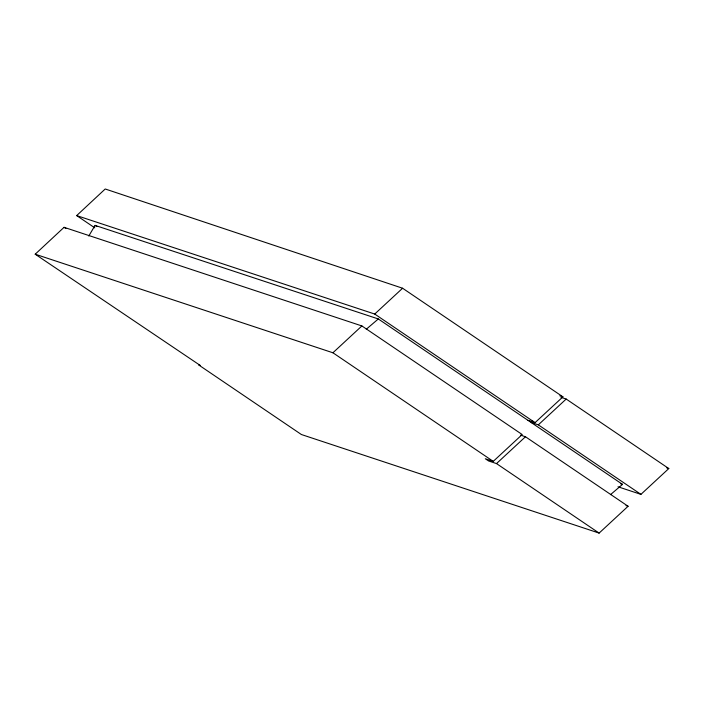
<?xml version="1.0" encoding="UTF-8"?>
<svg xmlns="http://www.w3.org/2000/svg" width="704" height="704" viewBox="0 0 704 704"><rect width="100%" height="100%" fill="white"/><g stroke="black" fill="none" stroke-linecap="round" stroke-linejoin="round"><path stroke-width="1.06" d="M88.774 236.025L95.084 225.394L378.312 318.956L622.521 484.378L610.5 494.648M599.122 533.095L301.4 434.526L198.792 365.015L200.367 365.534L35.2 254.206L64.073 227.313L361.891 325.943L522.21 434.544L493.24 461.375L485.294 458.744L488.558 460.953L496.505 463.584L599.122 533.095L628.091 506.264L525.474 436.753L520.511 435.107M94.785 227.85L76.674 215.582L105.222 188.989L402.6 288.235L562.927 396.836L535.058 422.646L527.886 420.279M35.2 254.206L332.922 352.774L361.891 325.943M76.674 215.582L374.73 314.046L402.6 288.235M532.752 421.001L531.15 422.488L538.322 424.855L640.93 494.366L668.8 468.556L566.183 399.045L560.991 397.311M496.505 463.584L525.474 436.753M538.322 424.855L566.183 399.045M366.291 329.226L378.312 318.956M620.435 483.692L622.521 484.378M618.006 486.79L640.93 494.366M626.006 505.569L628.091 506.264M559.803 395.798L562.927 396.836M666.723 467.861L668.8 468.556M374.73 314.046L535.058 422.646M332.922 352.774L493.24 461.375M95.084 225.394L96.906 226.618M64.073 227.313L65.894 228.545"/></g></svg>
